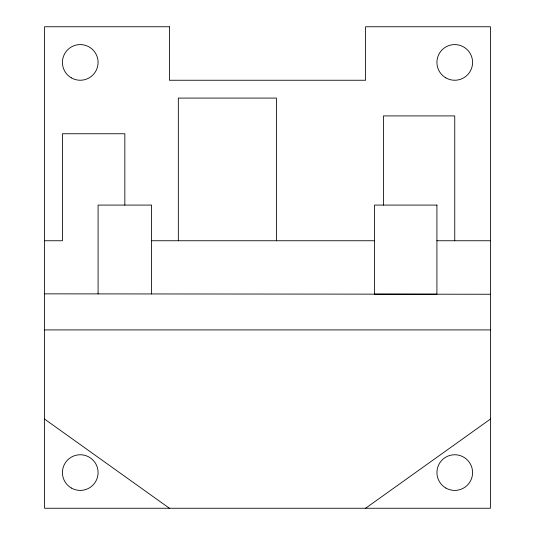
<?xml version="1.0" encoding="UTF-8"?>
<svg xmlns="http://www.w3.org/2000/svg" width="535" height="535" viewBox="0 0 535 535"><rect width="100%" height="100%" fill="white"/><g stroke="black" fill="none" stroke-linecap="round" stroke-linejoin="round"><path stroke-width="0.8" d="M365.586 508.25L490.414 419.086M44.586 240.75L62.414 240.75L62.414 133.75L124.836 133.75L124.836 205.086M151.586 240.75L374.5 240.75M436.914 240.75L490.414 240.75M44.586 329.914L490.414 329.914M44.586 293.849L490.414 294.25M44.586 419.086L169.414 508.25M454.75 240.75L454.75 115.914L383.414 115.914L383.414 205.086M276.414 240.75L276.414 98.086L178.336 98.086L178.336 240.75M151.586 293.949L151.586 205.086L98.086 205.086L98.086 293.896M169.414 26.75L44.586 26.75L44.586 508.25L490.414 508.25L490.414 26.75L365.586 26.75L365.586 80.25L169.414 80.25L169.414 26.75M436.914 205.086L374.5 205.086L374.5 294.156L436.914 294.203L436.914 205.086M71.336 77.863A17.836 17.836 0 0 0 98.086 62.414A17.836 17.836 0 0 0 71.336 46.973A17.836 17.836 0 0 0 71.336 77.863M71.336 488.027A17.836 17.836 0 0 0 98.086 472.586A17.836 17.836 0 0 0 71.336 457.137A17.836 17.836 0 0 0 71.336 488.027M445.836 488.027A17.836 17.836 0 0 0 472.586 472.586A17.836 17.836 0 0 0 445.836 457.137A17.836 17.836 0 0 0 445.836 488.027M445.836 77.863A17.836 17.836 0 0 0 472.586 62.414A17.836 17.836 0 0 0 445.836 46.973A17.836 17.836 0 0 0 445.836 77.863"/></g></svg>
